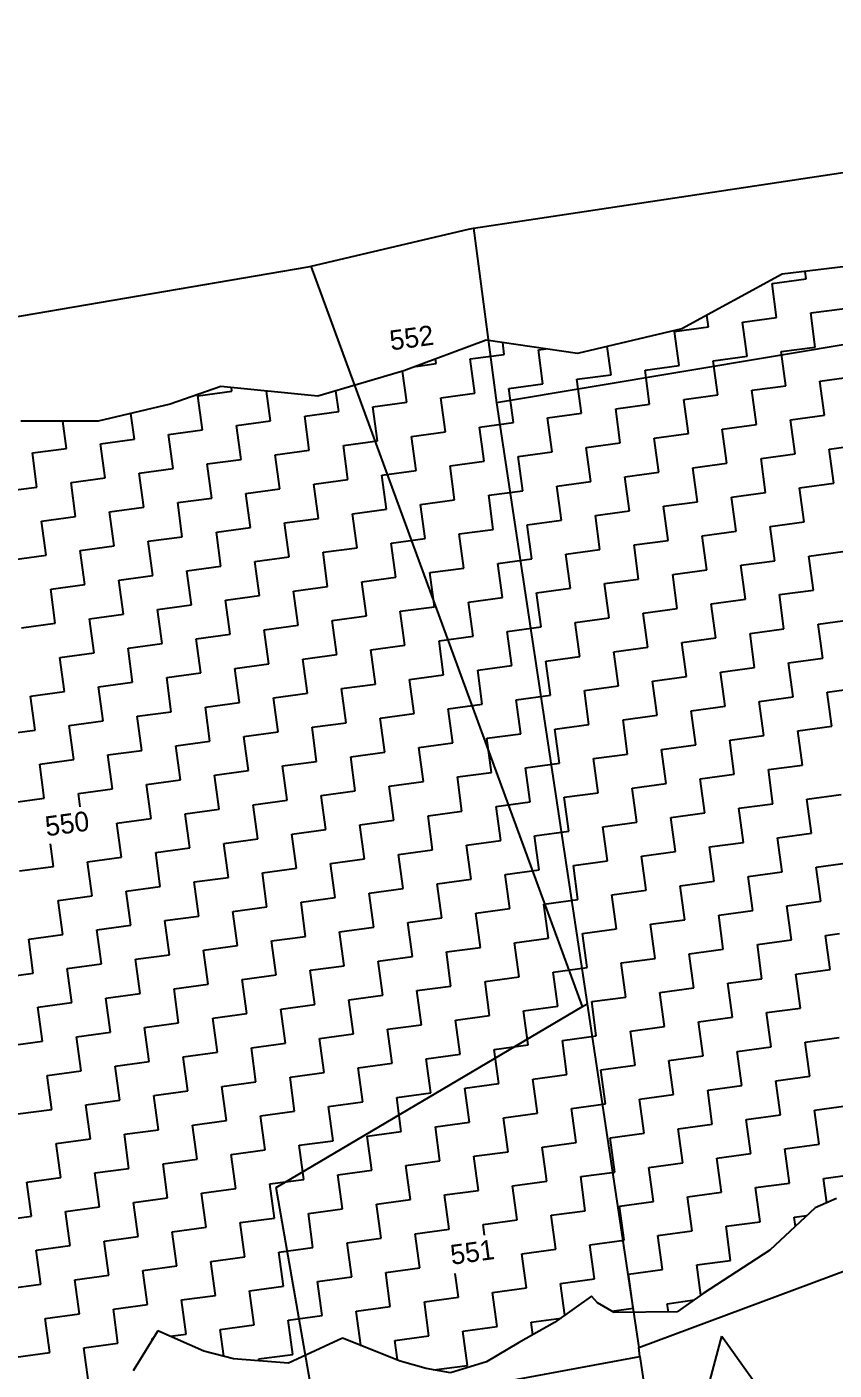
# Model space of a CAD drawing. Header units: metres. Extents: x 318393 to 319412, y 1868341 to 1869380.
# Drawn here: x 318993.3 to 319083.4, y 1869229.8 to 1869379.6 of the extents above; entities that cross this region are included whole.
import ezdxf

# ---------------------------------------------------------------- set-up
doc = ezdxf.new("R2010")
doc.units = ezdxf.units.M
doc.header["$LTSCALE"] = 0.3
doc.header["$MEASUREMENT"] = 0
for name, color, linetype in [('POLY_HATCH', 12, 'CONTINUOUS'), ('POLY_PARCEL', 6, 'CONTINUOUS'), ('TEXT_PARCEL', 7, 'CONTINUOUS'), ('V_BOUND_LINE', 7, 'CONTINUOUS')]:
    doc.layers.add(name, color=color, linetype=linetype)
doc.styles.add('TEXT_MAP', font='')
doc.styles.get('TEXT_MAP').set_extended_font_data('Kruti Dev 050')

msp = doc.modelspace()

# ---------------------------------------------------------------- linework, layer by layer
at = {"layer": 'POLY_HATCH'}
for p, q in [((319090.08, 1869353.5), (319077.58, 1869351.98)), ((319077.58, 1869351.98), (319066.39, 1869345.9)), ((319066.39, 1869345.9), (319054.74, 1869343.15)), ((319044.55, 1869344.64), (319035.37, 1869341.2)), ((319054.74, 1869343.15), (319044.55, 1869344.64)), ((319035.37, 1869341.2), (319025.76, 1869338.38)), ((319014.95, 1869339.46), (319009.29, 1869337.51)), ((319025.76, 1869338.38), (319014.95, 1869339.46)), ((319009.29, 1869337.51), (319001.25, 1869335.58)), ((319001.25, 1869335.58), (318992.62, 1869335.59)), ((319083.65, 1869248.92), (319081.26, 1869247.86)), ((319081.26, 1869247.86), (319076.23, 1869243.17)), ((319076.23, 1869243.17), (319068.77, 1869238.31)), ((319056.31, 1869238.01), (319052.19, 1869235.08)), ((319056.98, 1869237.28), (319056.31, 1869238.01)), ((319068.77, 1869238.31), (319065.89, 1869236.27)), ((319058.84, 1869236.22), (319056.98, 1869237.28)), ((319065.89, 1869236.27), (319058.84, 1869236.22)), ((319052.19, 1869235.08), (319048.15, 1869232.81)), ((319007.91, 1869234.17), (319005.15, 1869229.7)), ((319013.05, 1869231.91), (319007.91, 1869234.17)), ((319028.52, 1869233.35), (319022.5, 1869230.57)), ((319034.98, 1869230.78), (319028.52, 1869233.35)), ((319068.56, 1869224.91), (319070.84, 1869233.57)), ((319070.84, 1869233.57), (319074.27, 1869228.79)), ((319016.36, 1869231.05), (319013.05, 1869231.91)), ((319048.15, 1869232.81), (319044.59, 1869230.69)), ((319022.5, 1869230.57), (319016.36, 1869231.05)), ((319037.88, 1869229.95), (319034.98, 1869230.78)), ((319044.59, 1869230.69), (319040.57, 1869229.49)), ((319040.57, 1869229.49), (319037.88, 1869229.95))]:
    msp.add_line(p, q, dxfattribs=at)
at = {"layer": 'POLY_HATCH', "linetype": 'Continuous'}
for p, q in [((319080.26, 1869351.46), (319080.14, 1869352.29)), ((319076.46, 1869350.95), (319080.26, 1869351.46)), ((319076.97, 1869347.15), (319076.46, 1869350.95)), ((319069.37, 1869346.12), (319069.2, 1869347.43)), ((319073.17, 1869346.63), (319076.97, 1869347.15)), ((319080.77, 1869347.66), (319084.57, 1869348.17)), ((319081.28, 1869343.86), (319080.77, 1869347.66)), ((319065.58, 1869345.61), (319069.37, 1869346.12)), ((319066.09, 1869341.81), (319065.58, 1869345.61)), ((319073.69, 1869342.84), (319073.17, 1869346.63)), ((319046.58, 1869343.04), (319046.4, 1869344.37)), ((319042.78, 1869342.53), (319046.58, 1869343.04)), ((319050.38, 1869343.55), (319051.21, 1869343.66)), ((319050.9, 1869339.75), (319050.38, 1869343.55)), ((319058.49, 1869340.78), (319058.07, 1869343.93)), ((319069.89, 1869342.32), (319073.69, 1869342.84)), ((319077.48, 1869343.35), (319081.28, 1869343.86)), ((319078, 1869339.55), (319077.48, 1869343.35)), ((319035.7, 1869337.7), (319035.23, 1869341.16)), ((319036.7, 1869341.7), (319038.99, 1869342.01)), ((319038.99, 1869342.01), (319038.92, 1869342.53)), ((319043.3, 1869338.73), (319042.78, 1869342.53)), ((319062.29, 1869341.29), (319066.09, 1869341.81)), ((319062.8, 1869337.5), (319062.29, 1869341.29)), ((319070.4, 1869338.52), (319069.89, 1869342.32)), ((319047.1, 1869339.24), (319050.9, 1869339.75)), ((319054.69, 1869340.27), (319058.49, 1869340.78)), ((319055.21, 1869336.47), (319054.69, 1869340.27)), ((319081.8, 1869340.06), (319085.6, 1869340.58)), ((319082.31, 1869336.27), (319081.8, 1869340.06)), ((319012.4, 1869338.42), (319016.19, 1869338.93)), ((319012.91, 1869334.62), (319012.4, 1869338.42)), ((319016.19, 1869338.93), (319016.14, 1869339.34)), ((319020.51, 1869335.65), (319020.06, 1869338.95)), ((319028.1, 1869336.67), (319027.79, 1869338.98)), ((319039.5, 1869338.21), (319043.3, 1869338.73)), ((319040.01, 1869334.41), (319039.5, 1869338.21)), ((319047.61, 1869335.44), (319047.1, 1869339.24)), ((319066.6, 1869338.01), (319070.4, 1869338.52)), ((319074.2, 1869339.04), (319078, 1869339.55)), ((319074.71, 1869335.24), (319074.2, 1869339.04)), ((319024.31, 1869336.16), (319028.1, 1869336.67)), ((319031.9, 1869337.19), (319035.7, 1869337.7)), ((319032.42, 1869333.39), (319031.9, 1869337.19)), ((319059.01, 1869336.98), (319062.8, 1869337.5)), ((319059.52, 1869333.18), (319059.01, 1869336.98)), ((319067.12, 1869334.21), (319066.6, 1869338.01)), ((318997.72, 1869332.56), (318997.31, 1869335.58)), ((319005.31, 1869333.59), (319004.92, 1869336.46)), ((319016.71, 1869335.13), (319020.51, 1869335.65)), ((319017.22, 1869331.33), (319016.71, 1869335.13)), ((319024.82, 1869332.36), (319024.31, 1869336.16)), ((319043.81, 1869334.93), (319047.61, 1869335.44)), ((319051.41, 1869335.96), (319055.21, 1869336.47)), ((319051.92, 1869332.16), (319051.41, 1869335.96)), ((319070.91, 1869334.72), (319074.71, 1869335.24)), ((319078.51, 1869335.75), (319082.31, 1869336.27)), ((319079.03, 1869331.95), (319078.51, 1869335.75)), ((319001.51, 1869333.08), (319005.31, 1869333.59)), ((319009.11, 1869334.1), (319012.91, 1869334.62)), ((319009.62, 1869330.31), (319009.11, 1869334.1)), ((319036.21, 1869333.9), (319040.01, 1869334.41)), ((319036.73, 1869330.1), (319036.21, 1869333.9)), ((319044.33, 1869331.13), (319043.81, 1869334.93)), ((319063.32, 1869333.7), (319067.12, 1869334.21)), ((319063.83, 1869329.9), (319063.32, 1869333.7)), ((319071.43, 1869330.93), (319070.91, 1869334.72)), ((318993.92, 1869332.05), (318997.72, 1869332.56)), ((319002.03, 1869329.28), (319001.51, 1869333.08)), ((319021.02, 1869331.85), (319024.82, 1869332.36)), ((319028.62, 1869332.87), (319032.42, 1869333.39)), ((319029.13, 1869329.08), (319028.62, 1869332.87)), ((319048.12, 1869331.64), (319051.92, 1869332.16)), ((319055.72, 1869332.67), (319059.52, 1869333.18)), ((319056.23, 1869328.87), (319055.72, 1869332.67)), ((319082.82, 1869332.47), (319086.62, 1869332.98)), ((319083.34, 1869328.67), (319082.82, 1869332.47)), ((318994.43, 1869328.25), (318993.92, 1869332.05)), ((319013.42, 1869330.82), (319017.22, 1869331.33)), ((319013.94, 1869327.02), (319013.42, 1869330.82)), ((319021.53, 1869328.05), (319021.02, 1869331.85)), ((319040.53, 1869330.62), (319044.33, 1869331.13)), ((319041.04, 1869326.82), (319040.53, 1869330.62)), ((319048.64, 1869327.84), (319048.12, 1869331.64)), ((319067.63, 1869330.41), (319071.43, 1869330.93)), ((319075.23, 1869331.44), (319079.03, 1869331.95)), ((319075.74, 1869327.64), (319075.23, 1869331.44)), ((318998.23, 1869328.77), (319002.03, 1869329.28)), ((319005.83, 1869329.79), (319009.62, 1869330.31)), ((319006.34, 1869325.99), (319005.83, 1869329.79)), ((319032.93, 1869329.59), (319036.73, 1869330.1)), ((319033.44, 1869325.79), (319032.93, 1869329.59)), ((319060.03, 1869329.39), (319063.83, 1869329.9)), ((319060.55, 1869325.59), (319060.03, 1869329.39)), ((319068.14, 1869326.61), (319067.63, 1869330.41)), ((318990.63, 1869327.74), (318994.43, 1869328.25)), ((318998.74, 1869324.97), (318998.23, 1869328.77)), ((319017.74, 1869327.53), (319021.53, 1869328.05)), ((319025.33, 1869328.56), (319029.13, 1869329.08)), ((319025.85, 1869324.76), (319025.33, 1869328.56)), ((319044.84, 1869327.33), (319048.64, 1869327.84)), ((319052.44, 1869328.36), (319056.23, 1869328.87)), ((319052.95, 1869324.56), (319052.44, 1869328.36)), ((319071.94, 1869327.13), (319075.74, 1869327.64)), ((319079.54, 1869328.15), (319083.34, 1869328.67)), ((319080.05, 1869324.36), (319079.54, 1869328.15)), ((319010.14, 1869326.51), (319013.94, 1869327.02)), ((319010.65, 1869322.71), (319010.14, 1869326.51)), ((319018.25, 1869323.74), (319017.74, 1869327.53)), ((319037.24, 1869326.3), (319041.04, 1869326.82)), ((319037.76, 1869322.51), (319037.24, 1869326.3)), ((319045.35, 1869323.53), (319044.84, 1869327.33)), ((319064.34, 1869326.1), (319068.14, 1869326.61)), ((319064.86, 1869322.3), (319064.34, 1869326.1)), ((319072.46, 1869323.33), (319071.94, 1869327.13)), ((318994.94, 1869324.45), (318998.74, 1869324.97)), ((319002.54, 1869325.48), (319006.34, 1869325.99)), ((319003.05, 1869321.68), (319002.54, 1869325.48)), ((319022.05, 1869324.25), (319025.85, 1869324.76)), ((319029.64, 1869325.28), (319033.44, 1869325.79)), ((319030.16, 1869321.48), (319029.64, 1869325.28)), ((319056.75, 1869325.07), (319060.55, 1869325.59)), ((319057.26, 1869321.27), (319056.75, 1869325.07)), ((318995.46, 1869320.66), (318994.94, 1869324.45)), ((319014.45, 1869323.22), (319018.25, 1869323.74)), ((319014.96, 1869319.42), (319014.45, 1869323.22)), ((319022.56, 1869320.45), (319022.05, 1869324.25)), ((319041.55, 1869323.02), (319045.35, 1869323.53)), ((319049.15, 1869324.05), (319052.95, 1869324.56)), ((319049.66, 1869320.25), (319049.15, 1869324.05)), ((319068.66, 1869322.82), (319072.46, 1869323.33)), ((319076.25, 1869323.84), (319080.05, 1869324.36)), ((319076.77, 1869320.04), (319076.25, 1869323.84)), ((318999.26, 1869321.17), (319003.05, 1869321.68)), ((319006.85, 1869322.2), (319010.65, 1869322.71)), ((319007.37, 1869318.4), (319006.85, 1869322.2)), ((319033.96, 1869321.99), (319037.76, 1869322.51)), ((319034.47, 1869318.19), (319033.96, 1869321.99)), ((319042.07, 1869319.22), (319041.55, 1869323.02)), ((319061.06, 1869321.79), (319064.86, 1869322.3)), ((319061.57, 1869317.99), (319061.06, 1869321.79)), ((319069.17, 1869319.02), (319068.66, 1869322.82)), ((318991.66, 1869320.14), (318995.46, 1869320.66)), ((318999.77, 1869317.37), (318999.26, 1869321.17)), ((319018.76, 1869319.94), (319022.56, 1869320.45)), ((319026.36, 1869320.97), (319030.16, 1869321.48)), ((319026.87, 1869317.17), (319026.36, 1869320.97)), ((319045.87, 1869319.73), (319049.66, 1869320.25)), ((319053.46, 1869320.76), (319057.26, 1869321.27)), ((319053.98, 1869316.96), (319053.46, 1869320.76)), ((319080.57, 1869320.56), (319084.36, 1869321.07)), ((319081.08, 1869316.76), (319080.57, 1869320.56)), ((319011.17, 1869318.91), (319014.96, 1869319.42)), ((319011.68, 1869315.11), (319011.17, 1869318.91)), ((319019.28, 1869316.14), (319018.76, 1869319.94)), ((319038.27, 1869318.71), (319042.07, 1869319.22)), ((319038.78, 1869314.91), (319038.27, 1869318.71)), ((319046.38, 1869315.94), (319045.87, 1869319.73)), ((319065.37, 1869318.5), (319069.17, 1869319.02)), ((319072.97, 1869319.53), (319076.77, 1869320.04)), ((319073.48, 1869315.73), (319072.97, 1869319.53)), ((318995.97, 1869316.86), (318999.77, 1869317.37)), ((319003.57, 1869317.88), (319007.37, 1869318.4)), ((319004.08, 1869314.09), (319003.57, 1869317.88)), ((319023.07, 1869316.65), (319026.87, 1869317.17)), ((319030.67, 1869317.68), (319034.47, 1869318.19)), ((319031.19, 1869313.88), (319030.67, 1869317.68)), ((319057.77, 1869317.48), (319061.57, 1869317.99)), ((319058.29, 1869313.68), (319057.77, 1869317.48)), ((319065.89, 1869314.7), (319065.37, 1869318.5)), ((318996.48, 1869313.06), (318995.97, 1869316.86)), ((319015.48, 1869315.63), (319019.28, 1869316.14)), ((319015.99, 1869311.83), (319015.48, 1869315.63)), ((319023.59, 1869312.85), (319023.07, 1869316.65)), ((319042.58, 1869315.42), (319046.38, 1869315.94)), ((319050.18, 1869316.45), (319053.98, 1869316.96)), ((319050.69, 1869312.65), (319050.18, 1869316.45)), ((319069.68, 1869315.22), (319073.48, 1869315.73)), ((319077.28, 1869316.25), (319081.08, 1869316.76)), ((319077.79, 1869312.45), (319077.28, 1869316.25)), ((319007.88, 1869314.6), (319011.68, 1869315.11)), ((319008.39, 1869310.8), (319007.88, 1869314.6)), ((319034.98, 1869314.4), (319038.78, 1869314.91)), ((319035.5, 1869310.6), (319034.98, 1869314.4)), ((319043.09, 1869311.62), (319042.58, 1869315.42)), ((319062.09, 1869314.19), (319065.89, 1869314.7)), ((319062.6, 1869310.39), (319062.09, 1869314.19)), ((319070.2, 1869311.42), (319069.68, 1869315.22)), ((318992.69, 1869312.54), (318996.48, 1869313.06)), ((319000.28, 1869313.57), (319004.08, 1869314.09)), ((319000.8, 1869309.77), (319000.28, 1869313.57)), ((319019.79, 1869312.34), (319023.59, 1869312.85)), ((319027.39, 1869313.37), (319031.19, 1869313.88)), ((319027.9, 1869309.57), (319027.39, 1869313.37)), ((319046.89, 1869312.14), (319050.69, 1869312.65)), ((319054.49, 1869313.16), (319058.29, 1869313.68)), ((319055, 1869309.37), (319054.49, 1869313.16)), ((319081.59, 1869312.96), (319085.39, 1869313.47)), ((319082.11, 1869309.16), (319081.59, 1869312.96)), ((319012.19, 1869311.31), (319015.99, 1869311.83)), ((319012.71, 1869307.52), (319012.19, 1869311.31)), ((319020.3, 1869308.54), (319019.79, 1869312.34)), ((319039.3, 1869311.11), (319043.09, 1869311.62)), ((319047.41, 1869308.34), (319046.89, 1869312.14)), ((319066.4, 1869310.91), (319070.2, 1869311.42)), ((319074, 1869311.93), (319077.79, 1869312.45)), ((319074.51, 1869308.13), (319074, 1869311.93)), ((318997, 1869309.26), (319000.8, 1869309.77)), ((319004.6, 1869310.29), (319008.39, 1869310.8)), ((319005.11, 1869306.49), (319004.6, 1869310.29)), ((319031.7, 1869310.08), (319035.5, 1869310.6)), ((319032.21, 1869306.28), (319031.7, 1869310.08)), ((319039.81, 1869307.31), (319039.3, 1869311.11)), ((319058.8, 1869309.88), (319062.6, 1869310.39)), ((319059.32, 1869306.08), (319058.8, 1869309.88)), ((319066.91, 1869307.11), (319066.4, 1869310.91)), ((318997.51, 1869305.46), (318997, 1869309.26)), ((319016.5, 1869308.03), (319020.3, 1869308.54)), ((319024.1, 1869309.06), (319027.9, 1869309.57)), ((319024.62, 1869305.26), (319024.1, 1869309.06)), ((319043.61, 1869307.83), (319047.41, 1869308.34)), ((319051.2, 1869308.85), (319055, 1869309.37)), ((319051.72, 1869305.05), (319051.2, 1869308.85)), ((319070.71, 1869307.62), (319074.51, 1869308.13)), ((319078.31, 1869308.65), (319082.11, 1869309.16)), ((319078.82, 1869304.85), (319078.31, 1869308.65)), ((319008.91, 1869307), (319012.71, 1869307.52)), ((319009.42, 1869303.2), (319008.91, 1869307)), ((319017.02, 1869304.23), (319016.5, 1869308.03)), ((319036.01, 1869306.8), (319039.81, 1869307.31)), ((319036.52, 1869303), (319036.01, 1869306.8)), ((319044.12, 1869304.03), (319043.61, 1869307.83)), ((319063.11, 1869306.59), (319066.91, 1869307.11)), ((319071.22, 1869303.82), (319070.71, 1869307.62)), ((318993.71, 1869304.95), (318997.51, 1869305.46)), ((319001.31, 1869305.97), (319005.11, 1869306.49)), ((319001.82, 1869302.18), (319001.31, 1869305.97)), ((319020.82, 1869304.74), (319024.62, 1869305.26)), ((319028.41, 1869305.77), (319032.21, 1869306.28)), ((319028.93, 1869301.97), (319028.41, 1869305.77)), ((319055.52, 1869305.57), (319059.32, 1869306.08)), ((319056.03, 1869301.77), (319055.52, 1869305.57)), ((319063.63, 1869302.8), (319063.11, 1869306.59)), ((319082.62, 1869305.36), (319086.42, 1869305.88)), ((319083.13, 1869301.57), (319082.62, 1869305.36)), ((318994.23, 1869301.15), (318993.71, 1869304.95)), ((319013.22, 1869303.72), (319017.02, 1869304.23)), ((319013.73, 1869299.92), (319013.22, 1869303.72)), ((319021.33, 1869300.95), (319020.82, 1869304.74)), ((319040.32, 1869303.51), (319044.12, 1869304.03)), ((319047.92, 1869304.54), (319051.72, 1869305.05)), ((319048.43, 1869300.74), (319047.92, 1869304.54)), ((319067.43, 1869303.31), (319071.22, 1869303.82)), ((319075.02, 1869304.34), (319078.82, 1869304.85)), ((319075.54, 1869300.54), (319075.02, 1869304.34)), ((318998.03, 1869301.66), (319001.82, 1869302.18)), ((319005.62, 1869302.69), (319009.42, 1869303.2)), ((319006.14, 1869298.89), (319005.62, 1869302.69)), ((319032.73, 1869302.49), (319036.52, 1869303)), ((319033.24, 1869298.69), (319032.73, 1869302.49)), ((319040.84, 1869299.71), (319040.32, 1869303.51)), ((319059.83, 1869302.28), (319063.63, 1869302.8)), ((319060.34, 1869298.48), (319059.83, 1869302.28)), ((319067.94, 1869299.51), (319067.43, 1869303.31)), ((318990.43, 1869300.64), (318994.23, 1869301.15)), ((318998.54, 1869297.86), (318998.03, 1869301.66)), ((319017.53, 1869300.43), (319021.33, 1869300.95)), ((319025.13, 1869301.46), (319028.93, 1869301.97)), ((319025.64, 1869297.66), (319025.13, 1869301.46)), ((319044.63, 1869300.23), (319048.43, 1869300.74)), ((319052.23, 1869301.26), (319056.03, 1869301.77)), ((319052.75, 1869297.46), (319052.23, 1869301.26)), ((319079.34, 1869301.05), (319083.13, 1869301.57)), ((319079.85, 1869297.25), (319079.34, 1869301.05)), ((319009.93, 1869299.4), (319013.73, 1869299.92)), ((319010.45, 1869295.61), (319009.93, 1869299.4)), ((319018.05, 1869296.63), (319017.53, 1869300.43)), ((319037.04, 1869299.2), (319040.84, 1869299.71)), ((319037.55, 1869295.4), (319037.04, 1869299.2)), ((319045.15, 1869296.43), (319044.63, 1869300.23)), ((319064.14, 1869299), (319067.94, 1869299.51)), ((319071.74, 1869300.02), (319075.54, 1869300.54)), ((319072.25, 1869296.23), (319071.74, 1869300.02)), ((318994.74, 1869297.35), (318998.54, 1869297.86)), ((319002.34, 1869298.38), (319006.14, 1869298.89)), ((319002.85, 1869294.58), (319002.34, 1869298.38)), ((319021.84, 1869297.15), (319025.64, 1869297.66)), ((319029.44, 1869298.17), (319033.24, 1869298.69)), ((319029.95, 1869294.38), (319029.44, 1869298.17)), ((319056.54, 1869297.97), (319060.34, 1869298.48)), ((319057.06, 1869294.17), (319056.54, 1869297.97)), ((319064.65, 1869295.2), (319064.14, 1869299)), ((318995.25, 1869293.55), (318994.74, 1869297.35)), ((319014.25, 1869296.12), (319018.05, 1869296.63)), ((319022.36, 1869293.35), (319021.84, 1869297.15)), ((319041.35, 1869295.92), (319045.15, 1869296.43)), ((319048.95, 1869296.94), (319052.75, 1869297.46)), ((319049.46, 1869293.14), (319048.95, 1869296.94)), ((319068.45, 1869295.71), (319072.25, 1869296.23)), ((319076.05, 1869296.74), (319079.85, 1869297.25)), ((319076.56, 1869292.94), (319076.05, 1869296.74)), ((319006.65, 1869295.09), (319010.45, 1869295.61)), ((319007.16, 1869291.29), (319006.65, 1869295.09)), ((319014.76, 1869292.32), (319014.25, 1869296.12)), ((319033.75, 1869294.89), (319037.55, 1869295.4)), ((319034.27, 1869291.09), (319033.75, 1869294.89)), ((319041.86, 1869292.12), (319041.35, 1869295.92)), ((319060.86, 1869294.69), (319064.65, 1869295.2)), ((319061.37, 1869290.89), (319060.86, 1869294.69)), ((319068.97, 1869291.91), (319068.45, 1869295.71)), ((318991.46, 1869293.04), (318995.25, 1869293.55)), ((318999.05, 1869294.07), (319002.85, 1869294.58)), ((318999.25, 1869292.6), (318999.05, 1869294.07)), ((319018.56, 1869292.83), (319022.36, 1869293.35)), ((319026.16, 1869293.86), (319029.95, 1869294.38)), ((319026.67, 1869290.06), (319026.16, 1869293.86)), ((319045.66, 1869292.63), (319049.46, 1869293.14)), ((319053.26, 1869293.66), (319057.06, 1869294.17)), ((319053.77, 1869289.86), (319053.26, 1869293.66)), ((319080.36, 1869293.45), (319084.16, 1869293.97)), ((319080.88, 1869289.66), (319080.36, 1869293.45)), ((319010.96, 1869291.81), (319014.76, 1869292.32)), ((319011.48, 1869288.01), (319010.96, 1869291.81)), ((319019.07, 1869289.04), (319018.56, 1869292.83)), ((319038.07, 1869291.6), (319041.86, 1869292.12)), ((319046.18, 1869288.83), (319045.66, 1869292.63)), ((319065.17, 1869291.4), (319068.97, 1869291.91)), ((319072.77, 1869292.43), (319076.56, 1869292.94)), ((319073.28, 1869288.63), (319072.77, 1869292.43)), ((319003.36, 1869290.78), (319007.16, 1869291.29)), ((319003.88, 1869286.98), (319003.36, 1869290.78)), ((319030.47, 1869290.58), (319034.27, 1869291.09)), ((319030.98, 1869286.78), (319030.47, 1869290.58)), ((319038.58, 1869287.81), (319038.07, 1869291.6)), ((319057.57, 1869290.37), (319061.37, 1869290.89)), ((319058.08, 1869286.57), (319057.57, 1869290.37)), ((319065.68, 1869287.6), (319065.17, 1869291.4)), ((319015.27, 1869288.52), (319019.07, 1869289.04)), ((319022.87, 1869289.55), (319026.67, 1869290.06)), ((319023.38, 1869285.75), (319022.87, 1869289.55)), ((319042.38, 1869288.32), (319046.18, 1869288.83)), ((319049.97, 1869289.35), (319053.77, 1869289.86)), ((319050.49, 1869285.55), (319049.97, 1869289.35)), ((319077.08, 1869289.14), (319080.88, 1869289.66)), ((319077.59, 1869285.34), (319077.08, 1869289.14)), ((318996.28, 1869285.95), (318995.94, 1869288.45)), ((319007.68, 1869287.5), (319011.48, 1869288.01)), ((319008.19, 1869283.7), (319007.68, 1869287.5)), ((319015.79, 1869284.72), (319015.27, 1869288.52)), ((319034.78, 1869287.29), (319038.58, 1869287.81)), ((319035.29, 1869283.49), (319034.78, 1869287.29)), ((319042.89, 1869284.52), (319042.38, 1869288.32)), ((319061.88, 1869287.09), (319065.68, 1869287.6)), ((319069.48, 1869288.12), (319073.28, 1869288.63)), ((319069.99, 1869284.32), (319069.48, 1869288.12)), ((318992.48, 1869285.44), (318996.28, 1869285.95)), ((319000.08, 1869286.47), (319003.88, 1869286.98)), ((319000.59, 1869282.67), (319000.08, 1869286.47)), ((319019.59, 1869285.24), (319023.38, 1869285.75)), ((319027.18, 1869286.26), (319030.98, 1869286.78)), ((319027.7, 1869282.47), (319027.18, 1869286.26)), ((319054.29, 1869286.06), (319058.08, 1869286.57)), ((319054.8, 1869282.26), (319054.29, 1869286.06)), ((319062.4, 1869283.29), (319061.88, 1869287.09)), ((319081.39, 1869285.86), (319085.19, 1869286.37)), ((319081.9, 1869282.06), (319081.39, 1869285.86)), ((319011.99, 1869284.21), (319015.79, 1869284.72)), ((319012.5, 1869280.41), (319011.99, 1869284.21)), ((319020.1, 1869281.44), (319019.59, 1869285.24)), ((319039.09, 1869284.01), (319042.89, 1869284.52)), ((319046.69, 1869285.03), (319050.49, 1869285.55)), ((319047.2, 1869281.24), (319046.69, 1869285.03)), ((319066.2, 1869283.8), (319069.99, 1869284.32)), ((319073.79, 1869284.83), (319077.59, 1869285.34)), ((319074.31, 1869281.03), (319073.79, 1869284.83)), ((318996.79, 1869282.16), (319000.59, 1869282.67)), ((319004.39, 1869283.18), (319008.19, 1869283.7)), ((319004.91, 1869279.38), (319004.39, 1869283.18)), ((319031.5, 1869282.98), (319035.29, 1869283.49)), ((319032.01, 1869279.18), (319031.5, 1869282.98)), ((319039.61, 1869280.21), (319039.09, 1869284.01)), ((319058.6, 1869282.78), (319062.4, 1869283.29)), ((319059.11, 1869278.98), (319058.6, 1869282.78)), ((319066.71, 1869280), (319066.2, 1869283.8)), ((318997.31, 1869278.36), (318996.79, 1869282.16)), ((319016.3, 1869280.93), (319020.1, 1869281.44)), ((319023.9, 1869281.95), (319027.7, 1869282.47)), ((319024.41, 1869278.15), (319023.9, 1869281.95)), ((319043.4, 1869280.72), (319047.2, 1869281.24)), ((319051, 1869281.75), (319054.8, 1869282.26)), ((319051.51, 1869277.95), (319051, 1869281.75)), ((319078.1, 1869281.55), (319081.9, 1869282.06)), ((319078.62, 1869277.75), (319078.1, 1869281.55)), ((319008.7, 1869279.9), (319012.5, 1869280.41)), ((319009.22, 1869276.1), (319008.7, 1869279.9)), ((319016.81, 1869277.13), (319016.3, 1869280.93)), ((319035.81, 1869279.69), (319039.61, 1869280.21)), ((319036.32, 1869275.9), (319035.81, 1869279.69)), ((319043.92, 1869276.92), (319043.4, 1869280.72)), ((319062.91, 1869279.49), (319066.71, 1869280)), ((319070.51, 1869280.52), (319074.31, 1869281.03)), ((319071.02, 1869276.72), (319070.51, 1869280.52)), ((318993.51, 1869277.84), (318997.31, 1869278.36)), ((319001.11, 1869278.87), (319004.91, 1869279.38)), ((319001.62, 1869275.07), (319001.11, 1869278.87)), ((319028.21, 1869278.67), (319032.01, 1869279.18)), ((319028.72, 1869274.87), (319028.21, 1869278.67)), ((319055.31, 1869278.46), (319059.11, 1869278.98)), ((319055.83, 1869274.67), (319055.31, 1869278.46)), ((319063.42, 1869275.69), (319062.91, 1869279.49)), ((319082.42, 1869278.26), (319084, 1869278.47)), ((319082.93, 1869274.46), (319082.42, 1869278.26)), ((318994.02, 1869274.05), (318993.51, 1869277.84)), ((319013.02, 1869276.61), (319016.81, 1869277.13)), ((319020.61, 1869277.64), (319024.41, 1869278.15)), ((319021.13, 1869273.84), (319020.61, 1869277.64)), ((319040.12, 1869276.41), (319043.92, 1869276.92)), ((319047.72, 1869277.44), (319051.51, 1869277.95)), ((319048.23, 1869273.64), (319047.72, 1869277.44)), ((319067.22, 1869276.21), (319071.02, 1869276.72)), ((319074.82, 1869277.23), (319078.62, 1869277.75)), ((319075.33, 1869273.43), (319074.82, 1869277.23)), ((319005.42, 1869275.59), (319009.22, 1869276.1)), ((319005.93, 1869271.79), (319005.42, 1869275.59)), ((319013.53, 1869272.81), (319013.02, 1869276.61)), ((319032.52, 1869275.38), (319036.32, 1869275.9)), ((319033.04, 1869271.58), (319032.52, 1869275.38)), ((319040.63, 1869272.61), (319040.12, 1869276.41)), ((319059.63, 1869275.18), (319063.42, 1869275.69)), ((319060.14, 1869271.38), (319059.63, 1869275.18)), ((319067.74, 1869272.41), (319067.22, 1869276.21)), ((318990.22, 1869273.53), (318994.02, 1869274.05)), ((318997.82, 1869274.56), (319001.62, 1869275.07)), ((318998.34, 1869270.76), (318997.82, 1869274.56)), ((319017.33, 1869273.33), (319021.13, 1869273.84)), ((319024.93, 1869274.36), (319028.72, 1869274.87)), ((319025.44, 1869270.56), (319024.93, 1869274.36)), ((319052.03, 1869274.15), (319055.83, 1869274.67)), ((319052.54, 1869270.35), (319052.03, 1869274.15)), ((319079.13, 1869273.95), (319082.93, 1869274.46)), ((319079.65, 1869270.15), (319079.13, 1869273.95)), ((319009.73, 1869272.3), (319013.53, 1869272.81)), ((319010.24, 1869268.5), (319009.73, 1869272.3)), ((319017.84, 1869269.53), (319017.33, 1869273.33)), ((319036.83, 1869272.1), (319040.63, 1869272.61)), ((319044.43, 1869273.12), (319048.23, 1869273.64)), ((319044.94, 1869269.33), (319044.43, 1869273.12)), ((319063.94, 1869271.89), (319067.74, 1869272.41)), ((319071.53, 1869272.92), (319075.33, 1869273.43)), ((319072.05, 1869269.12), (319071.53, 1869272.92)), ((318994.54, 1869270.25), (318998.34, 1869270.76)), ((319002.13, 1869271.27), (319005.93, 1869271.79)), ((319002.65, 1869267.48), (319002.13, 1869271.27)), ((319029.24, 1869271.07), (319033.04, 1869271.58)), ((319029.75, 1869267.27), (319029.24, 1869271.07)), ((319037.35, 1869268.3), (319036.83, 1869272.1)), ((319056.34, 1869270.87), (319060.14, 1869271.38)), ((319056.85, 1869267.07), (319056.34, 1869270.87)), ((319064.45, 1869268.1), (319063.94, 1869271.89)), ((318995.05, 1869266.45), (318994.54, 1869270.25)), ((319014.04, 1869269.02), (319017.84, 1869269.53)), ((319021.64, 1869270.04), (319025.44, 1869270.56)), ((319022.15, 1869266.25), (319021.64, 1869270.04)), ((319041.15, 1869268.81), (319044.94, 1869269.33)), ((319048.74, 1869269.84), (319052.54, 1869270.35)), ((319049.26, 1869266.04), (319048.74, 1869269.84)), ((319075.85, 1869269.64), (319079.65, 1869270.15)), ((319076.36, 1869265.84), (319075.85, 1869269.64)), ((319006.45, 1869267.99), (319010.24, 1869268.5)), ((319006.96, 1869264.19), (319006.45, 1869267.99)), ((319014.56, 1869265.22), (319014.04, 1869269.02)), ((319033.55, 1869267.79), (319037.35, 1869268.3)), ((319034.06, 1869263.99), (319033.55, 1869267.79)), ((319041.66, 1869265.01), (319041.15, 1869268.81)), ((319060.65, 1869267.58), (319064.45, 1869268.1)), ((319068.25, 1869268.61), (319072.05, 1869269.12)), ((319068.76, 1869264.81), (319068.25, 1869268.61)), ((318991.25, 1869265.94), (318995.05, 1869266.45)), ((318998.85, 1869266.96), (319002.65, 1869267.48)), ((318999.36, 1869263.16), (318998.85, 1869266.96)), ((319018.36, 1869265.73), (319022.15, 1869266.25)), ((319025.95, 1869266.76), (319029.75, 1869267.27)), ((319026.47, 1869262.96), (319025.95, 1869266.76)), ((319053.06, 1869266.55), (319056.85, 1869267.07)), ((319053.57, 1869262.76), (319053.06, 1869266.55)), ((319061.17, 1869263.78), (319060.65, 1869267.58)), ((319080.16, 1869266.35), (319083.96, 1869266.86)), ((319080.67, 1869262.55), (319080.16, 1869266.35)), ((319010.76, 1869264.7), (319014.56, 1869265.22)), ((319011.27, 1869260.91), (319010.76, 1869264.7)), ((319018.87, 1869261.93), (319018.36, 1869265.73)), ((319037.86, 1869264.5), (319041.66, 1869265.01)), ((319045.46, 1869265.53), (319049.26, 1869266.04)), ((319045.97, 1869261.73), (319045.46, 1869265.53)), ((319064.96, 1869264.3), (319068.76, 1869264.81)), ((319072.56, 1869265.32), (319076.36, 1869265.84)), ((319073.08, 1869261.53), (319072.56, 1869265.32)), ((319003.16, 1869263.68), (319006.96, 1869264.19)), ((319003.67, 1869259.88), (319003.16, 1869263.68)), ((319030.26, 1869263.47), (319034.06, 1869263.99)), ((319030.78, 1869259.68), (319030.26, 1869263.47)), ((319038.37, 1869260.7), (319037.86, 1869264.5)), ((319057.37, 1869263.27), (319061.17, 1869263.78)), ((319057.88, 1869259.47), (319057.37, 1869263.27)), ((319065.48, 1869260.5), (319064.96, 1869264.3)), ((318995.56, 1869262.65), (318999.36, 1869263.16)), ((318996.08, 1869258.85), (318995.56, 1869262.65)), ((319015.07, 1869261.42), (319018.87, 1869261.93)), ((319022.67, 1869262.45), (319026.47, 1869262.96)), ((319023.18, 1869258.65), (319022.67, 1869262.45)), ((319042.17, 1869261.22), (319045.97, 1869261.73)), ((319049.77, 1869262.24), (319053.57, 1869262.76)), ((319050.28, 1869258.44), (319049.77, 1869262.24)), ((319076.87, 1869262.04), (319080.67, 1869262.55)), ((319077.39, 1869258.24), (319076.87, 1869262.04)), ((319007.47, 1869260.39), (319011.27, 1869260.91)), ((319007.99, 1869256.59), (319007.47, 1869260.39)), ((319015.58, 1869257.62), (319015.07, 1869261.42)), ((319034.58, 1869260.19), (319038.37, 1869260.7)), ((319035.09, 1869256.39), (319034.58, 1869260.19)), ((319042.69, 1869257.42), (319042.17, 1869261.22)), ((319061.68, 1869259.98), (319065.48, 1869260.5)), ((319069.28, 1869261.01), (319073.08, 1869261.53)), ((319069.79, 1869257.21), (319069.28, 1869261.01)), ((318992.28, 1869258.34), (318996.08, 1869258.85)), ((318999.88, 1869259.37), (319003.67, 1869259.88)), ((319000.39, 1869255.57), (318999.88, 1869259.37)), ((319026.98, 1869259.16), (319030.78, 1869259.68)), ((319027.49, 1869255.36), (319026.98, 1869259.16)), ((319054.08, 1869258.96), (319057.88, 1869259.47)), ((319054.6, 1869255.16), (319054.08, 1869258.96)), ((319062.19, 1869256.19), (319061.68, 1869259.98)), ((319081.19, 1869258.75), (319084.98, 1869259.27)), ((319081.7, 1869254.96), (319081.19, 1869258.75)), ((319011.79, 1869257.11), (319015.58, 1869257.62)), ((319019.38, 1869258.13), (319023.18, 1869258.65)), ((319019.9, 1869254.34), (319019.38, 1869258.13)), ((319038.89, 1869256.9), (319042.69, 1869257.42)), ((319046.49, 1869257.93), (319050.28, 1869258.44)), ((319047, 1869254.13), (319046.49, 1869257.93)), ((319065.99, 1869256.7), (319069.79, 1869257.21)), ((319073.59, 1869257.73), (319077.39, 1869258.24)), ((319074.1, 1869253.93), (319073.59, 1869257.73)), ((319004.19, 1869256.08), (319007.99, 1869256.59)), ((319004.7, 1869252.28), (319004.19, 1869256.08)), ((319012.3, 1869253.31), (319011.79, 1869257.11)), ((319031.29, 1869255.88), (319035.09, 1869256.39)), ((319031.8, 1869252.08), (319031.29, 1869255.88)), ((319039.4, 1869253.11), (319038.89, 1869256.9)), ((319058.39, 1869255.67), (319062.19, 1869256.19)), ((319066.51, 1869252.9), (319065.99, 1869256.7)), ((318996.59, 1869255.05), (319000.39, 1869255.57)), ((318997.1, 1869251.25), (318996.59, 1869255.05)), ((319016.1, 1869253.82), (319019.9, 1869254.34)), ((319023.69, 1869254.85), (319027.49, 1869255.36)), ((319024.21, 1869251.05), (319023.69, 1869254.85)), ((319050.8, 1869254.65), (319054.6, 1869255.16)), ((319051.31, 1869250.85), (319050.8, 1869254.65)), ((319058.91, 1869251.87), (319058.39, 1869255.67)), ((319077.9, 1869254.44), (319081.7, 1869254.96)), ((319078.41, 1869250.64), (319077.9, 1869254.44)), ((319008.5, 1869252.8), (319012.3, 1869253.31)), ((319009.01, 1869249), (319008.5, 1869252.8)), ((319016.61, 1869250.02), (319016.1, 1869253.82)), ((319035.6, 1869252.59), (319039.4, 1869253.11)), ((319043.2, 1869253.62), (319047, 1869254.13)), ((319043.71, 1869249.82), (319043.2, 1869253.62)), ((319062.71, 1869252.39), (319066.51, 1869252.9)), ((319070.3, 1869253.41), (319074.1, 1869253.93)), ((319070.82, 1869249.62), (319070.3, 1869253.41)), ((318993.31, 1869250.74), (318997.1, 1869251.25)), ((319000.9, 1869251.77), (319004.7, 1869252.28)), ((319001.42, 1869247.97), (319000.9, 1869251.77)), ((319028.01, 1869251.56), (319031.8, 1869252.08)), ((319028.52, 1869247.77), (319028.01, 1869251.56)), ((319036.12, 1869248.79), (319035.6, 1869252.59)), ((319055.11, 1869251.36), (319058.91, 1869251.87)), ((319055.62, 1869247.56), (319055.11, 1869251.36)), ((319063.22, 1869248.59), (319062.71, 1869252.39)), ((319082.21, 1869251.16), (319086.01, 1869251.67)), ((318993.82, 1869246.94), (318993.31, 1869250.74)), ((319012.81, 1869249.51), (319016.61, 1869250.02)), ((319020.41, 1869250.54), (319024.21, 1869251.05)), ((319020.92, 1869246.74), (319020.41, 1869250.54)), ((319039.92, 1869249.31), (319043.71, 1869249.82)), ((319047.51, 1869250.33), (319051.31, 1869250.85)), ((319048.03, 1869246.54), (319047.51, 1869250.33)), ((319074.62, 1869250.13), (319078.41, 1869250.64)), ((319075.13, 1869246.33), (319074.62, 1869250.13)), ((319082.58, 1869248.45), (319082.21, 1869251.16)), ((319005.22, 1869248.48), (319009.01, 1869249)), ((319005.73, 1869244.68), (319005.22, 1869248.48)), ((319013.33, 1869245.71), (319012.81, 1869249.51)), ((319032.32, 1869248.28), (319036.12, 1869248.79)), ((319032.83, 1869244.48), (319032.32, 1869248.28)), ((319040.43, 1869245.51), (319039.92, 1869249.31)), ((319059.42, 1869248.08), (319063.22, 1869248.59)), ((319067.02, 1869249.1), (319070.82, 1869249.62)), ((319067.53, 1869245.3), (319067.02, 1869249.1)), ((318990.02, 1869246.43), (318993.82, 1869246.94)), ((318997.62, 1869247.46), (319001.42, 1869247.97)), ((318998.13, 1869243.66), (318997.62, 1869247.46)), ((319017.12, 1869246.23), (319020.92, 1869246.74)), ((319024.72, 1869247.25), (319028.52, 1869247.77)), ((319025.23, 1869243.45), (319024.72, 1869247.25)), ((319051.82, 1869247.05), (319055.62, 1869247.56)), ((319052.34, 1869243.25), (319051.82, 1869247.05)), ((319059.94, 1869244.28), (319059.42, 1869248.08)), ((319078.93, 1869246.85), (319080.38, 1869247.04)), ((319079.07, 1869245.81), (319078.93, 1869246.85)), ((319009.53, 1869245.2), (319013.33, 1869245.71)), ((319017.64, 1869242.43), (319017.12, 1869246.23)), ((319036.63, 1869244.99), (319040.43, 1869245.51)), ((319044.23, 1869246.02), (319048.03, 1869246.54)), ((319044.39, 1869244.83), (319044.23, 1869246.02)), ((319063.73, 1869244.79), (319067.53, 1869245.3)), ((319071.33, 1869245.82), (319075.13, 1869246.33)), ((319071.84, 1869242.02), (319071.33, 1869245.82)), ((319001.93, 1869244.17), (319005.73, 1869244.68)), ((319002.44, 1869240.37), (319001.93, 1869244.17)), ((319010.04, 1869241.4), (319009.53, 1869245.2)), ((319029.03, 1869243.97), (319032.83, 1869244.48)), ((319029.55, 1869240.17), (319029.03, 1869243.97)), ((319037.14, 1869241.2), (319036.63, 1869244.99)), ((319056.14, 1869243.76), (319059.94, 1869244.28)), ((319056.65, 1869239.97), (319056.14, 1869243.76)), ((319064.25, 1869240.99), (319063.73, 1869244.79)), ((318994.33, 1869243.14), (318998.13, 1869243.66)), ((318994.85, 1869239.35), (318994.33, 1869243.14)), ((319013.84, 1869241.91), (319017.64, 1869242.43)), ((319021.44, 1869242.94), (319025.23, 1869243.45)), ((319021.95, 1869239.14), (319021.44, 1869242.94)), ((319048.54, 1869242.74), (319052.34, 1869243.25)), ((319049.05, 1869238.94), (319048.54, 1869242.74)), ((319006.24, 1869240.89), (319010.04, 1869241.4)), ((319006.76, 1869237.09), (319006.24, 1869240.89)), ((319014.35, 1869238.11), (319013.84, 1869241.91)), ((319033.35, 1869240.68), (319037.14, 1869241.2)), ((319060.45, 1869240.48), (319064.25, 1869240.99)), ((319068.05, 1869241.51), (319071.84, 1869242.02)), ((319068.5, 1869238.12), (319068.05, 1869241.51)), ((318991.05, 1869238.83), (318994.85, 1869239.35)), ((318998.65, 1869239.86), (319002.44, 1869240.37)), ((318999.16, 1869236.06), (318998.65, 1869239.86)), ((319025.75, 1869239.66), (319029.55, 1869240.17)), ((319026.26, 1869235.86), (319025.75, 1869239.66)), ((319033.86, 1869236.88), (319033.35, 1869240.68)), ((319041.46, 1869237.91), (319041.1, 1869240.56)), ((319052.85, 1869239.45), (319056.65, 1869239.97)), ((319053.33, 1869235.89), (319052.85, 1869239.45)), ((319060.96, 1869236.68), (319060.45, 1869240.48)), ((319010.55, 1869237.6), (319014.35, 1869238.11)), ((319018.15, 1869238.63), (319021.95, 1869239.14)), ((319018.67, 1869234.83), (319018.15, 1869238.63)), ((319037.66, 1869237.4), (319041.46, 1869237.91)), ((319045.25, 1869238.42), (319049.05, 1869238.94)), ((319045.77, 1869234.63), (319045.25, 1869238.42)), ((319002.96, 1869236.57), (319006.76, 1869237.09)), ((319003.47, 1869232.78), (319002.96, 1869236.57)), ((319011.07, 1869233.8), (319010.55, 1869237.6)), ((319030.06, 1869236.37), (319033.86, 1869236.88)), ((319030.57, 1869232.57), (319030.06, 1869236.37)), ((319038.17, 1869233.6), (319037.66, 1869237.4)), ((319058.6, 1869236.36), (319060.96, 1869236.68)), ((319064.76, 1869237.19), (319067.77, 1869237.6)), ((319064.89, 1869236.27), (319064.76, 1869237.19)), ((318995.36, 1869235.55), (318999.16, 1869236.06)), ((318995.87, 1869231.75), (318995.36, 1869235.55)), ((319014.87, 1869234.32), (319018.67, 1869234.83)), ((319022.46, 1869235.34), (319026.26, 1869235.86)), ((319022.98, 1869231.54), (319022.46, 1869235.34)), ((319049.57, 1869235.14), (319052.91, 1869235.59)), ((319049.76, 1869233.71), (319049.57, 1869235.14)), ((319007.27, 1869233.29), (319007.37, 1869233.3)), ((319007.29, 1869233.16), (319007.27, 1869233.29)), ((319009.29, 1869233.56), (319011.07, 1869233.8)), ((319015.27, 1869231.34), (319014.87, 1869234.32)), ((319034.37, 1869233.09), (319038.17, 1869233.6)), ((319041.97, 1869234.11), (319045.77, 1869234.63)), ((319042.48, 1869230.31), (319041.97, 1869234.11)), ((319070.77, 1869233.3), (319071.01, 1869233.33)), ((318992.08, 1869231.23), (318995.87, 1869231.75)), ((318999.67, 1869232.26), (319003.47, 1869232.78)), ((319000.19, 1869228.46), (318999.67, 1869232.26)), ((319030.5, 1869232.56), (319030.57, 1869232.57)), ((319034.67, 1869230.91), (319034.37, 1869233.09)), ((319019.18, 1869231.03), (319022.98, 1869231.54)), ((319019.21, 1869230.83), (319019.18, 1869231.03)), ((319038.72, 1869229.81), (319042.48, 1869230.31))]:
    msp.add_line(p, q, dxfattribs=at)
at = {"layer": 'POLY_PARCEL'}
for p, q in [((319043.16, 1869357.1), (319045.72, 1869337.63)), ((319055.29, 1869270.32), (319025.03, 1869352.88)), ((319098.97, 1869346.55), (319045.72, 1869337.63)), ((319045.72, 1869337.63), (319055.84, 1869270.64)), ((319021.12, 1869250.15), (319055.29, 1869270.32)), ((319055.29, 1869270.32), (319055.84, 1869270.64)), ((319055.84, 1869270.64), (319061.61, 1869232.3)), ((319025.91, 1869222.82), (319021.12, 1869250.15)), ((319061.61, 1869232.3), (319099.55, 1869246.46)), ((319061.72, 1869231.29), (319061.61, 1869232.3)), ((319042.03, 1869227.65), (319061.72, 1869231.29)), ((319061.72, 1869231.29), (319067.63, 1869190.56))]:
    msp.add_line(p, q, dxfattribs=at)
at = {"layer": 'V_BOUND_LINE'}
for p, q in [((319043.16, 1869357.1), (319191.88, 1869379.56)), ((319025.03, 1869352.88), (319042.57, 1869357.01)), ((319042.57, 1869357.01), (319043.16, 1869357.1)), ((318967.91, 1869343.09), (319024.7, 1869352.81)), ((319024.7, 1869352.81), (319025.03, 1869352.88))]:
    msp.add_line(p, q, dxfattribs=at)

# ---------------------------------------------------------------- texts
at = {"layer": 'TEXT_PARCEL', "style": 'TEXT_MAP'}
for s, p in [('552', (319033.94, 1869343.48)), ('550', (318995.5, 1869289.3)), ('551', (319040.72, 1869241.52))]:
    msp.add_text(s, height=2.208, rotation=7.6995, dxfattribs=at).set_placement(p)

doc.saveas('drawing.dxf')
